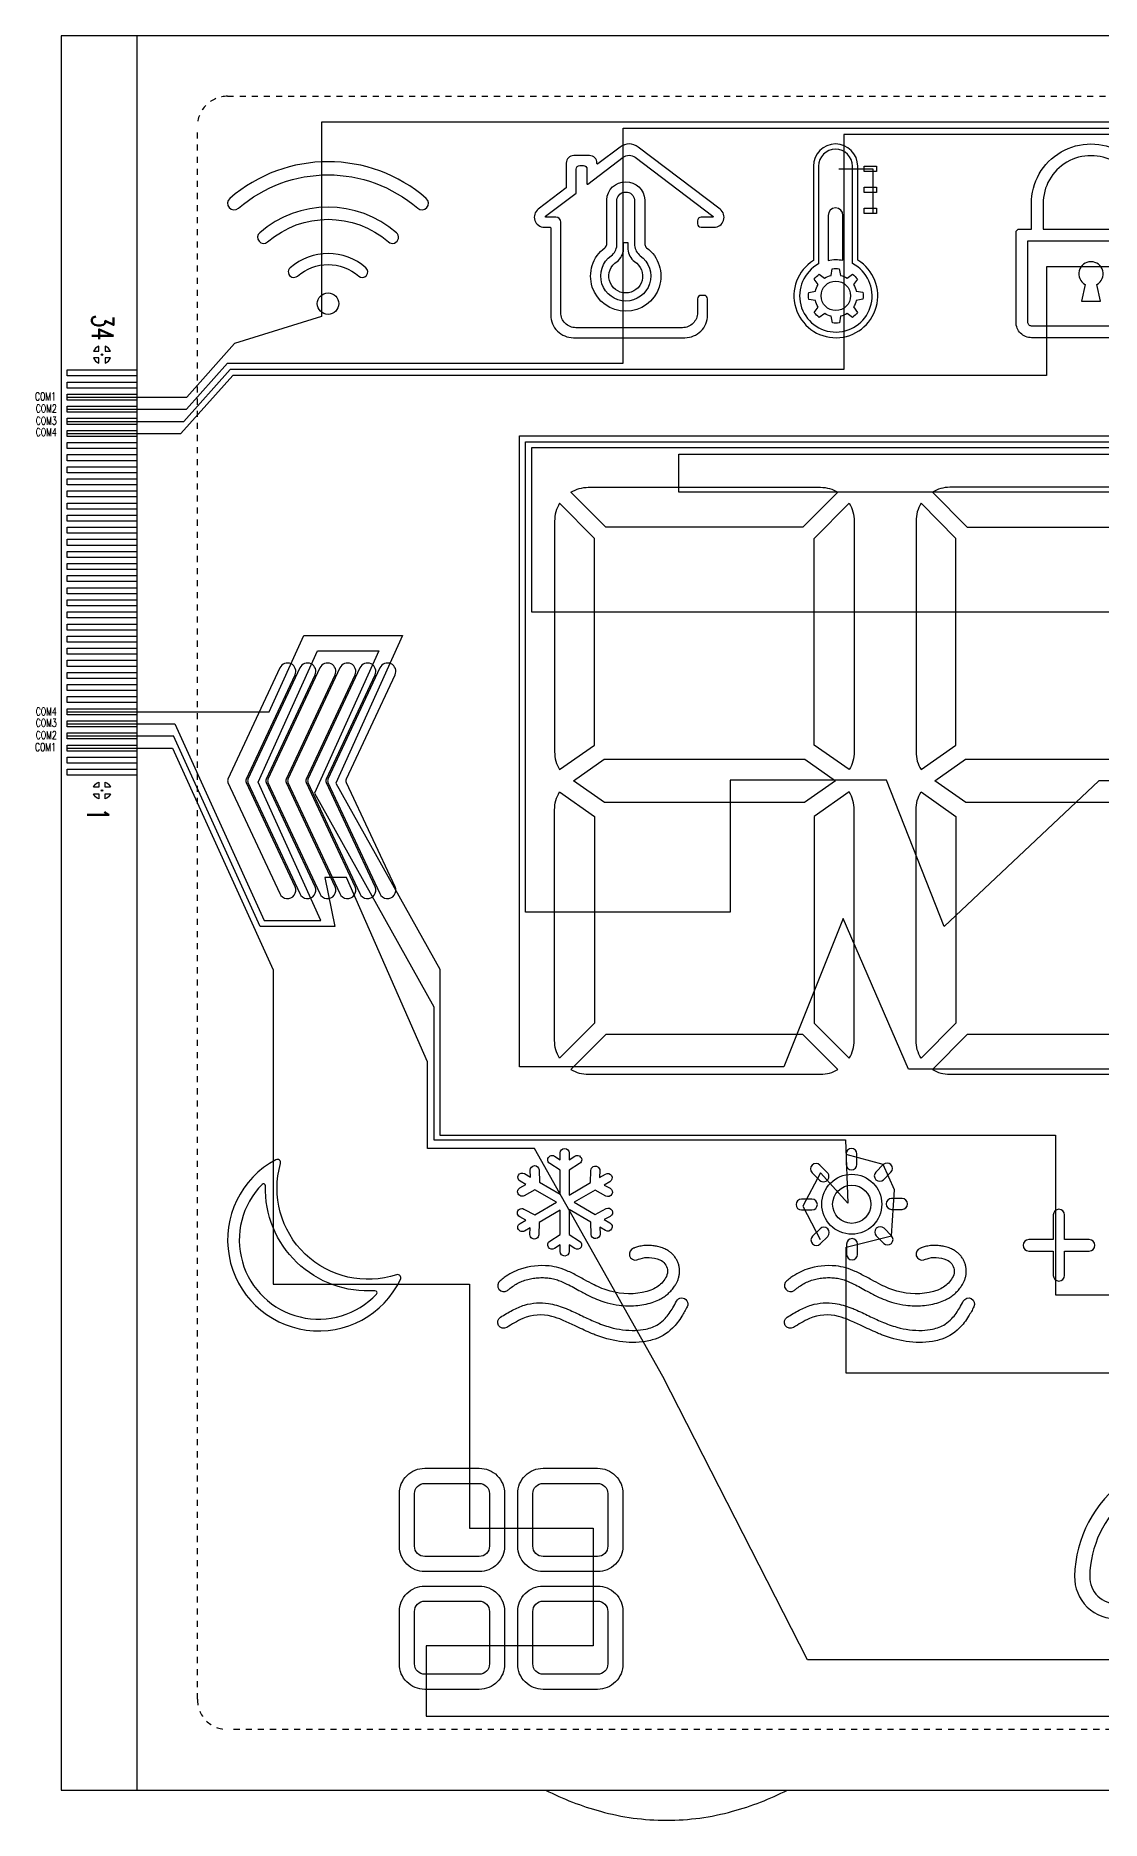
# Model space of a CAD drawing. Header units: millimetres. Extents: x 1946 to 4611, y 2266 to 2855.
# Drawn here: x 3342.9 to 3378.2, y 2679.7 to 2738.7 of the extents above; entities that cross this region are included whole.
import ezdxf

# ---------------------------------------------------------------- set-up
doc = ezdxf.new("R2010")
doc.units = ezdxf.units.MM
doc.linetypes.add('DASHED', pattern=[0.2, 0.1, -0.1])
doc.layers.add('com', color=1, linetype='Continuous')
doc.layers.add('DWG', color=7, linetype='Continuous')
doc.styles.get("Standard").update_dxf_attribs({"font": 'txt.shx', "bigfont": 'gbcbig.shx'})

# ---------------------------------------------------------------- blocks, each defined once
blk = doc.blocks.new('SPC')
at = {"layer": 'DWG'}
for points in [[(16.507, 51.834, 0.41411), (16.342, 52), (16.013, 52, -0.718034), (16.003, 52.03), (17.013, 52.798, 0.234266), (17.019, 52.811), (17.019, 53.589, -0.41484), (17.136, 53.705), (17.256, 53.704, -0.413587), (17.372, 53.588), (17.372, 53.105, 0.620396), (17.399, 53.092), (18.565, 53.979, -0.337132), (18.967, 53.979), (21.532, 52.028, -0.718303), (21.522, 51.998), (21.14, 51.998, 0.414318), (21.024, 51.882), (21.024, 51.783, 0.41411), (21.14, 51.667), (21.571, 51.667, 0.718303), (21.771, 52.262), (19.067, 54.319, 0.337132), (18.465, 54.319), (17.73, 53.76, -0.620396), (17.703, 53.773), (17.703, 53.787, 0.413587), (17.455, 54.035), (16.937, 54.036, 0.41484), (16.688, 53.788), (16.688, 52.968), (15.763, 52.264, 0.718034), (15.963, 51.669), (16.159, 51.668, -0.41411), (16.176, 51.652), (16.176, 48.761, 0.414214), (16.922, 48.015), (20.61, 48.015, 0.414214), (21.356, 48.761), (21.356, 49.299, 0.414214), (21.24, 49.415), (21.14, 49.415, 0.414214), (21.024, 49.299), (21.024, 48.844, -0.414214), (20.527, 48.346), (17.005, 48.346, -0.414214), (16.507, 48.844)], [(24.851, 50.568, 3.486322), (26.319, 50.581), (26.319, 53.687, 1), (24.851, 53.687)], [(35.99, 52.44), (35.99, 51.608), (36.378, 51.608, -0.414214), (36.499, 51.487), (36.499, 48.528, -0.414214), (35.986, 48.015), (32.06, 48.015, -0.414214), (31.547, 48.528), (31.547, 51.487, -0.414214), (31.668, 51.608), (32.056, 51.608), (32.056, 52.44, -1.006943)], [(11.779, 52.293, 1), (12.063, 52.621, 0.37367), (5.575, 52.621, 1), (5.859, 52.293, -0.37367)], [(26.144, 50.465), (26.144, 53.687, 1), (25.026, 53.687), (25.026, 50.454, 4.039611)], [(32.443, 51.608), (35.603, 51.608), (35.603, 52.44, 1.008178), (32.443, 52.441)], [(19.284, 51.099, 0.214015), (19.342, 50.989, -3.04756), (17.965, 50.989, 0.214015), (18.023, 51.099), (18.023, 52.573, -0.948577), (19.284, 52.573)], [(18.945, 51.068, 0.202499), (19.13, 50.725, -3.143835), (18.177, 50.725, 0.202499), (18.361, 51.068), (18.361, 52.573, -0.888352), (18.945, 52.573)], [(10.815, 51.183, 1), (11.078, 51.487, 0.37367), (6.56, 51.487, 1), (6.823, 51.183, -0.37367)], [(25.829, 50.575), (25.829, 52.059, 1), (25.34, 52.059), (25.34, 50.57, -0.103239)], [(9.833, 50.053, 1), (10.071, 50.327, 0.37367), (7.567, 50.327, 1), (7.805, 50.053, -0.37367)], [(18.367, 50.533, 0.204472), (18.582, 50.941), (18.584, 51.16), (18.723, 51.16), (18.724, 50.941, 0.204472), (18.94, 50.533, -3.624789)], [(36.112, 51.221), (36.112, 48.528, -0.414214), (35.986, 48.402), (32.06, 48.402, -0.414214), (31.934, 48.528), (31.934, 51.221)], [(25.007, 49.769), (24.879, 49.949, -0.064732), (25.043, 50.114), (25.224, 49.986, -0.084971), (25.44, 50.076), (25.477, 50.294, -0.064732), (25.709, 50.294), (25.747, 50.077, -0.084971), (25.963, 49.987), (26.144, 50.115, -0.064732), (26.308, 49.951), (26.181, 49.771, -0.084971), (26.271, 49.555), (26.489, 49.518, -0.064732), (26.489, 49.285), (26.271, 49.248, -0.084971), (26.182, 49.031), (26.31, 48.851, -0.064732), (26.146, 48.686), (25.965, 48.814, -0.084971), (25.749, 48.724), (25.712, 48.506, -0.064732), (25.48, 48.506), (25.442, 48.723, -0.084971), (25.226, 48.813), (25.046, 48.685, -0.064732), (24.881, 48.849), (25.008, 49.029, -0.084971), (24.918, 49.245), (24.701, 49.282, -0.064732), (24.7, 49.515), (24.918, 49.552, -0.084971)], [(34.219, 49.774, 3.847294), (33.827, 49.774), (33.706, 49.222), (34.34, 49.222)], [(16.303, 34.321, 0.139094), (16.469, 33.736), (17.623, 34.548), (17.623, 41.379), (16.469, 42.54, 0.139094), (16.303, 41.955)], [(25.09, 43.069, -0.136063), (25.663, 42.91), (24.509, 41.749), (17.997, 41.749), (16.843, 42.91, -0.136063), (17.417, 43.069)], [(26.203, 34.321, -0.139094), (26.037, 33.736), (24.883, 34.548), (24.883, 41.379), (26.037, 42.54, -0.139094), (26.203, 41.955)], [(28.244, 34.321, 0.139094), (28.41, 33.736), (29.564, 34.548), (29.564, 41.379), (28.41, 42.54, 0.139094), (28.244, 41.955)], [(29.358, 43.069, 0.136063), (28.784, 42.91), (29.938, 41.749), (36.45, 41.749), (37.604, 42.91, 0.136063), (37.031, 43.069)], [(7.728, 36.868, 1), (7.228, 37.101), (5.512, 33.421, 0.221646), (5.512, 33.311), (7.225, 29.638, 1.013416), (7.728, 29.864), (6.125, 33.302, -0.221714), (6.125, 33.429)], [(8.389, 36.868, 1), (7.889, 37.101), (6.173, 33.421, 0.221646), (6.173, 33.311), (7.886, 29.638, 1.013416), (8.389, 29.864), (6.785, 33.302, -0.221714), (6.785, 33.429)], [(9.05, 36.868, 1), (8.55, 37.101), (6.833, 33.421, 0.221646), (6.833, 33.311), (8.547, 29.638, 1.013416), (9.05, 29.864), (7.446, 33.302, -0.221714), (7.446, 33.429)], [(9.71, 36.868, 1), (9.21, 37.101), (7.494, 33.421, 0.221646), (7.494, 33.311), (9.207, 29.638, 1.013416), (9.71, 29.864), (8.107, 33.302, -0.221714), (8.107, 33.429)], [(10.371, 36.868, 1), (9.871, 37.101), (8.155, 33.421, 0.221646), (8.155, 33.311), (9.868, 29.638, 1.013416), (10.371, 29.864), (8.767, 33.302, -0.221714), (8.767, 33.429)], [(11.032, 36.868, 1), (10.532, 37.101), (8.815, 33.421, 0.221646), (8.815, 33.311), (10.529, 29.638, 1.013416), (11.032, 29.864), (9.428, 33.302, -0.221714), (9.428, 33.429)], [(16.303, 32.412, -0.139094), (16.469, 32.997), (17.623, 32.185), (17.623, 25.354), (16.469, 24.193, -0.139094), (16.303, 24.778)], [(26.203, 32.412, 0.139094), (26.037, 32.997), (24.883, 32.185), (24.883, 25.354), (26.037, 24.193, 0.139094), (26.203, 24.778)], [(28.244, 32.412, -0.139094), (28.41, 32.997), (29.564, 32.185), (29.564, 25.354), (28.41, 24.193, -0.139094), (28.244, 24.778)], [(25.09, 23.664, 0.136063), (25.663, 23.823), (24.509, 24.984), (17.997, 24.984), (16.843, 23.823, 0.136063), (17.417, 23.664)], [(37.031, 23.664, 0.136063), (37.604, 23.823), (36.45, 24.984), (29.938, 24.984), (28.784, 23.823, 0.136063), (29.358, 23.664)], [(11.081, 17.036, -0.601431), (7.248, 20.712, 0.66148), (7.091, 20.839, 1.37923), (11.215, 16.884, 0.66148)], [(16.491, 19.697), (16.491, 20.496), (16.145, 20.71, -1), (16.298, 20.958), (16.491, 20.839), (16.491, 21.064, -1), (16.783, 21.064), (16.783, 20.839), (16.975, 20.958, -1), (17.128, 20.71), (16.783, 20.496), (16.783, 19.672), (17.493, 20.082), (17.505, 20.488, -1), (17.797, 20.48), (17.79, 20.253), (17.984, 20.366, -1), (18.13, 20.113), (17.936, 20.001), (18.135, 19.894, -1), (17.997, 19.637), (17.639, 19.829), (16.95, 19.432), (17.646, 19.03), (18.004, 19.223, -1), (18.142, 18.966), (17.943, 18.859), (18.133, 18.749, -1), (17.987, 18.496), (17.797, 18.606), (17.804, 18.38, -1), (17.512, 18.371), (17.5, 18.777), (16.783, 19.192), (16.783, 18.365), (17.128, 18.151, -1), (16.975, 17.903), (16.783, 18.022), (16.783, 17.802, -1), (16.491, 17.802), (16.491, 18.022), (16.298, 17.903, -1), (16.145, 18.151), (16.491, 18.365), (16.491, 19.167), (15.793, 18.764), (15.781, 18.357, -1), (15.489, 18.366), (15.496, 18.592), (15.306, 18.482, -1), (15.16, 18.735), (15.35, 18.845), (15.151, 18.952, -1), (15.289, 19.209), (15.647, 19.016), (16.367, 19.432), (15.654, 19.843), (15.297, 19.65, -1), (15.158, 19.907), (15.357, 20.015), (15.163, 20.127, -1), (15.309, 20.379), (15.503, 20.267), (15.497, 20.493, -1), (15.788, 20.502), (15.8, 20.096)], [(25.056, 20.164, 1), (25.311, 20.419), (25.067, 20.663, 1), (24.812, 20.408)], [(25.931, 20.684, 1), (26.291, 20.684), (26.291, 21.029, 1), (25.931, 21.029)], [(26.917, 20.433, 1), (27.172, 20.178), (27.416, 20.423, 1), (27.161, 20.677)], [(10.369, 16.507, -0.441859), (6.749, 19.978, 0.68037), (6.639, 20.025, 1.013291), (10.421, 16.399, 0.68037)], [(24.46, 19.178), (24.805, 19.178, 1), (24.805, 19.538), (24.46, 19.538, 1)], [(27.782, 19.198, 1), (27.782, 19.558), (27.437, 19.558, 1), (27.437, 19.198)], [(33.154, 17.821), (33.967, 17.821, 1), (33.967, 18.197), (33.154, 18.197), (33.154, 19.013, 1), (32.778, 19.013), (32.778, 18.197), (31.967, 18.197, 1), (31.967, 17.821), (32.778, 17.821), (32.778, 17.017, 1), (33.154, 17.017)], [(24.826, 18.314, 1), (25.081, 18.059), (25.325, 18.303, 1), (25.071, 18.558)], [(27.176, 18.073, 1), (27.43, 18.328), (27.186, 18.572, 1), (26.931, 18.318)], [(19.829, 17.503, -0.267433), (20.034, 17.152, -0.131529), (19.968, 16.931, -0.119242), (19.679, 16.627, -0.053503), (19.486, 16.529, -0.025073), (19.349, 16.484, -0.135505), (18.141, 16.493, -0.046654), (17.605, 16.706, -0.011823), (17.296, 16.869, 0.007808), (16.938, 17.062, 0.012834), (16.756, 17.149, 0.080322), (16.122, 17.327, 0.107137), (15.172, 17.222, 0.082648), (14.639, 16.94, 0.006712), (14.501, 16.835, 1), (14.745, 16.52, -0.002183), (14.833, 16.588, -0.020479), (14.994, 16.702, -0.033296), (15.15, 16.786, -0.029814), (15.322, 16.853, -0.026731), (15.507, 16.901, -0.012628), (15.602, 16.919, -0.012714), (15.699, 16.931, -0.012877), (15.795, 16.939, -0.013114), (15.891, 16.941, -0.027292), (16.08, 16.931, -0.029165), (16.261, 16.9, -0.02932), (16.437, 16.848, -0.029682), (16.712, 16.73, -0.011614), (17.159, 16.49, 0.004553), (17.32, 16.404, 0.008221), (17.487, 16.32, 0.044114), (18.035, 16.109, 0.038312), (18.436, 16.028, 0.025288), (18.709, 16.009, 0.02561), (18.983, 16.017, 0.026383), (19.256, 16.054, 0.029796), (19.529, 16.122, 0.034669), (19.742, 16.207, 0.029522), (19.884, 16.286, 0.030889), (20.018, 16.383, 0.032003), (20.14, 16.498, 0.033538), (20.247, 16.63, 0.02703), (20.318, 16.741, 0.023637), (20.361, 16.827, 0.013887), (20.38, 16.875, 0.015401), (20.397, 16.926, 0.016992), (20.412, 16.98, 0.018466), (20.423, 17.037, 0.041047), (20.432, 17.16, 0.038766), (20.421, 17.28, 0.036053), (20.394, 17.394, 0.03487), (20.351, 17.5, 0.035655), (20.293, 17.601, 0.03771), (20.22, 17.695, 0.037518), (20.134, 17.775, 0.032735), (20.045, 17.837, 0.039711), (19.911, 17.905, 0.036535), (19.743, 17.96, 0.023822), (19.588, 17.991, 0.028602), (19.425, 18.006, 0.035418), (19.253, 17.999, 0.042138), (19.075, 17.965, 0.015084), (18.945, 17.922, -0.014409), (18.914, 17.912, 0.989605), (19.024, 17.529, 0.015889), (19.079, 17.547), (19.134, 17.566, -0.103654), (19.431, 17.607, -0.083791), (19.777, 17.529, -0.026127)], [(29.302, 17.503, -0.267433), (29.507, 17.152, -0.131529), (29.441, 16.931, -0.119242), (29.152, 16.627, -0.053503), (28.96, 16.529, -0.025073), (28.822, 16.484, -0.135505), (27.614, 16.493, -0.046654), (27.078, 16.706, -0.011823), (26.769, 16.869, 0.007808), (26.411, 17.062, 0.012834), (26.229, 17.149, 0.080322), (25.595, 17.327, 0.107137), (24.645, 17.222, 0.082648), (24.112, 16.94, 0.006712), (23.974, 16.835, 1), (24.218, 16.52, -0.002183), (24.306, 16.588, -0.020479), (24.467, 16.702, -0.033296), (24.623, 16.786, -0.029814), (24.795, 16.853, -0.026731), (24.98, 16.901, -0.012628), (25.075, 16.919, -0.012714), (25.172, 16.931, -0.012877), (25.268, 16.939, -0.013114), (25.364, 16.941, -0.027292), (25.553, 16.931, -0.029165), (25.734, 16.9, -0.02932), (25.91, 16.848, -0.029682), (26.185, 16.73, -0.011614), (26.632, 16.49, 0.004553), (26.793, 16.404, 0.008221), (26.961, 16.32, 0.044114), (27.508, 16.109, 0.038312), (27.909, 16.028, 0.025288), (28.182, 16.009, 0.02561), (28.457, 16.017, 0.026383), (28.729, 16.054, 0.029796), (29.002, 16.122, 0.034669), (29.215, 16.207, 0.029522), (29.357, 16.286, 0.030889), (29.491, 16.383, 0.032003), (29.613, 16.498, 0.033538), (29.721, 16.63, 0.02703), (29.791, 16.741, 0.023637), (29.834, 16.827, 0.013887), (29.853, 16.875, 0.015401), (29.87, 16.926, 0.016992), (29.885, 16.98, 0.018466), (29.896, 17.037, 0.041047), (29.905, 17.16, 0.038766), (29.894, 17.28, 0.036053), (29.867, 17.394, 0.03487), (29.824, 17.5, 0.035655), (29.766, 17.601, 0.03771), (29.693, 17.695, 0.037518), (29.607, 17.775, 0.032735), (29.518, 17.837, 0.039711), (29.384, 17.905, 0.036535), (29.216, 17.96, 0.023822), (29.061, 17.991, 0.028602), (28.898, 18.006, 0.035418), (28.726, 17.999, 0.042138), (28.548, 17.965, 0.015084), (28.418, 17.922, -0.014409), (28.387, 17.912, 0.989605), (28.497, 17.529, 0.015889), (28.552, 17.547), (28.607, 17.566, -0.103654), (28.904, 17.607, -0.083791), (29.25, 17.529, -0.026127)], [(25.951, 17.707, 1), (26.311, 17.707), (26.311, 18.052, 1), (25.951, 18.052)], [(20.682, 15.979, -0.021748), (20.507, 15.662, -0.059277), (20.196, 15.267, -0.129722), (19.53, 14.882, -0.027865), (19.311, 14.833, -0.076797), (18.447, 14.83, -0.058014), (17.633, 15.054, -0.00693), (17.483, 15.115, -0.011553), (16.958, 15.357, 0.013783), (16.56, 15.539, 0.036256), (16.209, 15.66, 0.170089), (15.251, 15.588, 0.027598), (14.976, 15.447, 0.007479), (14.724, 15.295, -1), (14.515, 15.633, -0.018829), (14.909, 15.864, -0.049182), (15.309, 16.033, -0.107877), (16.098, 16.087, -0.055638), (16.618, 15.944, -0.008922), (16.759, 15.887, -0.011254), (17.213, 15.675, 0.012231), (17.638, 15.482, 0.032613), (18.141, 15.302, 0.077511), (18.968, 15.198, 0.044699), (19.32, 15.24, 0.090325), (19.732, 15.403, 0.060537), (19.952, 15.588, 0.05768), (20.213, 15.947, 0.011282), (20.328, 16.161, -1)], [(29.802, 16.161, -1), (30.155, 15.979, -0.021748), (29.98, 15.662, -0.059277), (29.669, 15.267, -0.129722), (29.003, 14.882, -0.027865), (28.784, 14.833, -0.076797), (27.92, 14.83, -0.058014), (27.106, 15.054, -0.00693), (26.956, 15.115, -0.011553), (26.431, 15.357, 0.013783), (26.033, 15.539, 0.036256), (25.682, 15.66, 0.170089), (24.724, 15.588, 0.027598), (24.449, 15.447, 0.007479), (24.197, 15.295, -1), (23.988, 15.633, -0.018829), (24.382, 15.864, -0.049182), (24.783, 16.033, -0.107877), (25.571, 16.087, -0.055638), (26.091, 15.944, -0.008922), (26.232, 15.887, -0.011254), (26.687, 15.675, 0.012231), (27.111, 15.482, 0.032613), (27.614, 15.302, 0.077511), (28.442, 15.198, 0.044699), (28.793, 15.24, 0.090325), (29.205, 15.403, 0.060537), (29.425, 15.588, 0.05768), (29.686, 15.947, 0.011282)], [(13.812, 7.222), (12.016, 7.222, -0.414214), (11.175, 8.063), (11.175, 9.799, -0.414214), (12.016, 10.64), (13.812, 10.64, -0.414214), (14.653, 9.799), (14.653, 8.063, -0.414214)], [(17.721, 7.222), (15.925, 7.222, -0.414214), (15.084, 8.063), (15.084, 9.799, -0.414214), (15.925, 10.64), (17.721, 10.64, -0.414214), (18.562, 9.799), (18.562, 8.063, -0.414214)], [(13.812, 7.722), (12.016, 7.722, -0.414214), (11.675, 8.063), (11.675, 9.799, -0.414214), (12.016, 10.14), (13.812, 10.14, -0.414214), (14.153, 9.799), (14.153, 8.063, -0.414214)], [(17.721, 7.722), (15.925, 7.722, -0.414214), (15.584, 8.063), (15.584, 9.799, -0.414214), (15.925, 10.14), (17.721, 10.14, -0.414214), (18.062, 9.799), (18.062, 8.063, -0.414214)], [(33.481, 7.07, 0.435888), (34.933, 5.665, 0.154027), (36.546, 6.271, 0.447813), (36.565, 6.566, -0.275579), (35.77, 9.818, 0.717666), (35.16, 10.257, 0.236572)], [(33.981, 7.06, 0.435888), (34.906, 6.165, 0.119061), (35.97, 6.482, -0.228202), (35.212, 9.663, 0.213921)], [(13.812, 3.328), (12.016, 3.328, -0.414214), (11.175, 4.169), (11.175, 5.905, -0.414214), (12.016, 6.746), (13.812, 6.746, -0.414214), (14.653, 5.905), (14.653, 4.169, -0.414214)], [(17.721, 3.328), (15.925, 3.328, -0.414214), (15.084, 4.169), (15.084, 5.905, -0.414214), (15.925, 6.746), (17.721, 6.746, -0.414214), (18.562, 5.905), (18.562, 4.169, -0.414214)], [(13.812, 3.828), (12.016, 3.828, -0.414214), (11.675, 4.169), (11.675, 5.905, -0.414214), (12.016, 6.246), (13.812, 6.246, -0.414214), (14.153, 5.905), (14.153, 4.169, -0.414214)], [(17.721, 3.828), (15.925, 3.828, -0.414214), (15.584, 4.169), (15.584, 5.905, -0.414214), (15.925, 6.246), (17.721, 6.246, -0.414214), (18.062, 5.905), (18.062, 4.169, -0.414214)]]:
    blk.add_lwpolyline(points, format="xyb", close=True, dxfattribs=at)
for points in [[(26.526, 53.687), (26.934, 53.687), (26.934, 53.512), (26.526, 53.512)], [(26.526, 52.993), (26.934, 52.993), (26.934, 52.818), (26.526, 52.818)], [(26.526, 52.3), (26.934, 52.3), (26.934, 52.124), (26.526, 52.124)], [(24.567, 34.078), (25.579, 33.366), (24.557, 32.648), (17.949, 32.648), (16.927, 33.366), (17.939, 34.078)], [(36.508, 34.078), (37.52, 33.366), (36.498, 32.648), (29.89, 32.648), (28.868, 33.366), (29.88, 34.078)]]:
    blk.add_lwpolyline(points, close=True, dxfattribs=at)
for centre, radius in [((25.595, 49.4), 0.486), ((8.819, 49.141), 0.355), ((26.121, 19.368), 0.992), ((26.121, 19.368), 0.632)]:
    blk.add_circle(centre, radius, dxfattribs=at)
blk = doc.blocks.new('DWG')
at = {"layer": 'DWG'}
for points in [[(0, 58), (0, 0), (72.5, 0), (72.5, 58)], [(2.5, 46.75), (0.2, 46.75), (0.2, 46.95), (2.5, 46.95)], [(2.5, 46.35), (0.2, 46.35), (0.2, 46.55), (2.5, 46.55)], [(2.5, 45.95), (0.2, 45.95), (0.2, 46.15), (2.5, 46.15)], [(2.5, 45.55), (0.2, 45.55), (0.2, 45.75), (2.5, 45.75)], [(2.5, 45.15), (0.2, 45.15), (0.2, 45.35), (2.5, 45.35)], [(2.5, 44.75), (0.2, 44.75), (0.2, 44.95), (2.5, 44.95)], [(2.5, 44.35), (0.2, 44.35), (0.2, 44.55), (2.5, 44.55)], [(2.5, 43.95), (0.2, 43.95), (0.2, 44.15), (2.5, 44.15)], [(2.5, 43.55), (0.2, 43.55), (0.2, 43.75), (2.5, 43.75)], [(2.5, 43.15), (0.2, 43.15), (0.2, 43.35), (2.5, 43.35)], [(2.5, 42.75), (0.2, 42.75), (0.2, 42.95), (2.5, 42.95)], [(2.5, 42.35), (0.2, 42.35), (0.2, 42.55), (2.5, 42.55)], [(2.5, 41.95), (0.2, 41.95), (0.2, 42.15), (2.5, 42.15)], [(2.5, 41.55), (0.2, 41.55), (0.2, 41.75), (2.5, 41.75)], [(2.5, 41.15), (0.2, 41.15), (0.2, 41.35), (2.5, 41.35)], [(2.5, 40.75), (0.2, 40.75), (0.2, 40.95), (2.5, 40.95)], [(2.5, 40.35), (0.2, 40.35), (0.2, 40.55), (2.5, 40.55)], [(2.5, 39.95), (0.2, 39.95), (0.2, 40.15), (2.5, 40.15)], [(2.5, 39.55), (0.2, 39.55), (0.2, 39.75), (2.5, 39.75)], [(2.5, 39.15), (0.2, 39.15), (0.2, 39.35), (2.5, 39.35)], [(2.5, 38.75), (0.2, 38.75), (0.2, 38.95), (2.5, 38.95)], [(2.5, 38.35), (0.2, 38.35), (0.2, 38.55), (2.5, 38.55)], [(2.5, 37.95), (0.2, 37.95), (0.2, 38.15), (2.5, 38.15)], [(2.5, 37.55), (0.2, 37.55), (0.2, 37.75), (2.5, 37.75)], [(2.5, 37.15), (0.2, 37.15), (0.2, 37.35), (2.5, 37.35)], [(2.5, 36.75), (0.2, 36.75), (0.2, 36.95), (2.5, 36.95)], [(2.5, 36.35), (0.2, 36.35), (0.2, 36.55), (2.5, 36.55)], [(2.5, 35.95), (0.2, 35.95), (0.2, 36.15), (2.5, 36.15)], [(2.5, 35.55), (0.2, 35.55), (0.2, 35.75), (2.5, 35.75)], [(2.5, 35.15), (0.2, 35.15), (0.2, 35.35), (2.5, 35.35)], [(2.5, 34.75), (0.2, 34.75), (0.2, 34.95), (2.5, 34.95)], [(2.5, 34.35), (0.2, 34.35), (0.2, 34.55), (2.5, 34.55)], [(2.5, 33.95), (0.2, 33.95), (0.2, 34.15), (2.5, 34.15)], [(2.5, 33.55), (0.2, 33.55), (0.2, 33.75), (2.5, 33.75)]]:
    blk.add_lwpolyline(points, close=True, dxfattribs=at)
blk.add_lwpolyline([(2.5, 58), (2.5, 0)], dxfattribs=at)
at = {"layer": 'DWG', "linetype": 'DASHED', "ltscale": 2}
blk.add_lwpolyline([(70.5, 55), (70.5, 3, -0.414214), (69.5, 2), (5.5, 2, -0.414214), (4.5, 3), (4.5, 55, -0.414214), (5.5, 56), (69.5, 56, -0.414214)], format="xyb", close=True, dxfattribs=at)
at = {"layer": 'DWG'}
for points in [[(1.24, 47.734, 0.207908), (1.071, 47.565), (1.24, 47.565)], [(1.24, 47.176), (1.24, 47.345), (1.071, 47.345, 0.207908)], [(1.46, 47.565), (1.629, 47.565, 0.207908), (1.46, 47.734)], [(1.46, 47.345), (1.46, 47.176, 0.207908), (1.629, 47.345)], [(1.24, 33.324), (1.24, 33.155), (1.071, 33.155, -0.207908)], [(1.46, 33.155), (1.46, 33.324, -0.207908), (1.629, 33.155)], [(1.24, 32.766, -0.207908), (1.071, 32.935), (1.24, 32.935)], [(1.46, 32.935), (1.629, 32.935, -0.207908), (1.46, 32.766)]]:
    blk.add_lwpolyline(points, format="xyb", close=True, dxfattribs=at)
blk.add_lwpolyline([(16, 0, 0.049067), (17.818, -0.702, 0.066912), (20, -1, 0.066912), (22.182, -0.702, 0.049067), (24, 0)], format="xyb", dxfattribs=at)
for centre in [(1.35, 47.455), (1.35, 33.045)]:
    blk.add_circle(centre, 0.025, dxfattribs=at)
blk.add_blockref('SPC', (0, 0), dxfattribs=at)
at = {"layer": 'DWG', "width": 0.7}
for s, p in [('34', (1.012, 48.786)), ('1', (0.855, 32.474))]:
    blk.add_text(s, height=0.72, rotation=270, dxfattribs=at).set_placement(p)

msp = doc.modelspace()

# ---------------------------------------------------------------- linework, layer by layer
at = {"layer": 'com'}
for p, q in [((3352.3933, 2735.88273), (3352.3933, 2729.46412)), ((3411.97593, 2735.88273), (3352.3933, 2735.88273)), ((3352.3933, 2729.46412), (3349.51848, 2728.56357)), ((3347.93999, 2726.79526), (3349.51848, 2728.56357)), ((3343.9881, 2726.79526), (3347.93999, 2726.79526)), ((3364.20074, 2724.91457), (3408.68931, 2724.91457)), ((3364.20074, 2723.64874), (3364.20074, 2724.91457)), ((3397.86018, 2723.64874), (3364.20074, 2723.64874)), ((3343.9881, 2715.19526), (3347.46748, 2715.19526)), ((3347.46748, 2715.19526), (3350.79337, 2707.85785)), ((3350.79337, 2707.85785), (3350.79337, 2697.46904)), ((3350.79337, 2697.46904), (3357.28332, 2697.46904)), ((3357.28332, 2697.46904), (3357.28332, 2689.40762)), ((3357.28332, 2689.40762), (3361.36345, 2689.40762)), ((3361.36345, 2689.40762), (3361.36345, 2685.51697)), ((3355.84925, 2685.51697), (3355.84925, 2683.18481)), ((3361.36345, 2685.51697), (3355.84925, 2685.51697)), ((3355.84925, 2683.18481), (3403.92264, 2683.18481))]:
    msp.add_line(p, q, dxfattribs=at)
at = {"layer": 'com', "color": 2}
for p, q in [((3362.35191, 2735.68273), (3382.44521, 2735.68273)), ((3362.35191, 2727.91457), (3362.35191, 2735.68273)), ((3347.92571, 2726.39526), (3349.28193, 2727.91457)), ((3349.28193, 2727.91457), (3362.35191, 2727.91457)), ((3343.9881, 2726.39526), (3347.92571, 2726.39526)), ((3359.32639, 2725.11457), (3359.32639, 2719.69814)), ((3408.48931, 2725.11457), (3359.32639, 2725.11457)), ((3359.32639, 2719.69814), (3383.50505, 2719.69814)), ((3343.9881, 2715.59526), (3347.50575, 2715.59526)), ((3350.36298, 2709.2918), (3347.50575, 2715.59526)), ((3352.49598, 2710.91685), (3352.82717, 2709.2918)), ((3353.2134, 2710.91685), (3352.49598, 2710.91685)), ((3355.89628, 2704.81726), (3353.2134, 2710.91685)), ((3352.82717, 2709.2918), (3350.36298, 2709.2918)), ((3355.89628, 2701.95484), (3355.89628, 2704.81726)), ((3359.42951, 2701.95484), (3355.89628, 2701.95484)), ((3363.66231, 2694.41812), (3359.42951, 2701.95484)), ((3368.44147, 2685.04522), (3363.66231, 2694.41812)), ((3381.52879, 2685.04522), (3368.44147, 2685.04522))]:
    msp.add_line(p, q, dxfattribs=at)
at = {"layer": 'com', "color": 5}
for p, q in [((3369.6503, 2735.48273), (3369.6503, 2727.71457)), ((3382.24521, 2735.48273), (3369.6503, 2735.48273)), ((3370.6143, 2734.33566), (3369.4801, 2734.33566)), ((3370.6143, 2732.88672), (3370.6143, 2734.33566)), ((3349.37149, 2727.71457), (3347.83674, 2725.99526)), ((3369.6503, 2727.71457), (3349.37149, 2727.71457)), ((3343.9881, 2725.99526), (3347.83674, 2725.99526)), ((3359.12639, 2725.31457), (3408.28931, 2725.31457)), ((3359.12639, 2709.76437), (3359.12639, 2725.31457)), ((3350.29764, 2714.06183), (3352.26054, 2718.40783)), ((3354.28199, 2718.40783), (3352.15638, 2713.70158)), ((3352.26054, 2718.40783), (3354.28199, 2718.40783)), ((3343.9881, 2715.99526), (3347.54403, 2715.99526)), ((3347.54403, 2715.99526), (3350.49191, 2709.4918)), ((3352.36616, 2709.4918), (3350.29764, 2714.06183)), ((3365.88634, 2714.12846), (3365.88634, 2709.76437)), ((3371.05214, 2714.12846), (3365.88634, 2714.12846)), ((3372.9571, 2709.29414), (3371.05214, 2714.12846)), ((3378.0753, 2714.11064), (3372.9571, 2709.29414)), ((3382.79924, 2714.11064), (3378.0753, 2714.11064)), ((3352.15638, 2713.70158), (3356.09628, 2706.63404)), ((3350.49191, 2709.4918), (3352.36616, 2709.4918)), ((3365.88634, 2709.76437), (3359.12639, 2709.76437)), ((3356.09628, 2706.63404), (3356.09628, 2702.24527)), ((3356.09628, 2702.24527), (3369.70092, 2702.24527)), ((3369.70092, 2702.24527), (3369.78216, 2700.15134)), ((3368.87489, 2701.14604), (3368.28686, 2700.04672)), ((3369.78216, 2700.15134), (3368.87489, 2701.14604)), ((3368.28686, 2700.04672), (3368.86308, 2698.9461))]:
    msp.add_line(p, q, dxfattribs=at)
at = {"layer": 'com', "color": 220}
for p, q in [((3376.3385, 2731.10502), (3376.3385, 2727.51457)), ((3382.04521, 2731.10502), (3376.3385, 2731.10502)), ((3349.46105, 2727.51457), (3347.74777, 2725.59526)), ((3376.3385, 2727.51457), (3349.46105, 2727.51457)), ((3343.9881, 2725.59526), (3347.74777, 2725.59526)), ((3358.92639, 2725.51457), (3408.08931, 2725.51457)), ((3358.92639, 2704.65538), (3358.92639, 2725.51457)), ((3350.66403, 2716.39526), (3351.80143, 2718.91355)), ((3351.80143, 2718.91355), (3355.06834, 2718.91355)), ((3355.06834, 2718.91355), (3352.86637, 2714.03824)), ((3343.9881, 2716.39526), (3350.66403, 2716.39526)), ((3352.86637, 2714.03824), (3356.29628, 2707.88553)), ((3369.6203, 2709.56003), (3367.66042, 2704.65538)), ((3371.78583, 2704.57707), (3369.6203, 2709.56003)), ((3356.29628, 2707.88553), (3356.29628, 2702.39527)), ((3367.66042, 2704.65538), (3358.92639, 2704.65538)), ((3378.83854, 2704.57707), (3371.78583, 2704.57707)), ((3356.29628, 2702.39527), (3376.63943, 2702.39527)), ((3376.63943, 2702.39527), (3376.63943, 2697.11844)), ((3376.63943, 2697.11844), (3380.34736, 2697.11844))]:
    msp.add_line(p, q, dxfattribs=at)
at = {"layer": 'com', "color": 5}
msp.add_lwpolyline([(3392.29694, 2697.65692), (3393.7698, 2697.59574), (3394.5024, 2698.7586), (3393.98875, 2694.52514), (3369.72197, 2694.52514), (3369.72197, 2698.69406), (3371.21848, 2699.07335), (3371.31755, 2700.59081), (3370.94953, 2701.42265), (3369.71977, 2701.75942)], dxfattribs=at)

# ---------------------------------------------------------------- block references
at = {"layer": 'DWG'}
msp.add_blockref('DWG', (3343.7881, 2680.74526), dxfattribs=at)

# ---------------------------------------------------------------- texts
at = {"layer": 'com', "width": 0.7}
for s, p in [('COM1', (3342.92456, 2726.68577)), ('COM2', (3342.95191, 2726.28704)), ('COM3', (3342.95191, 2725.88482)), ('COM4', (3342.95191, 2725.50888)), ('COM4', (3342.95191, 2716.27147)), ('COM3', (3342.95191, 2715.89552)), ('COM1', (3342.92456, 2715.09457)), ('COM2', (3342.95191, 2715.49331))]:
    msp.add_text(s, height=0.2646, dxfattribs=at).set_placement(p)

doc.saveas('drawing.dxf')
